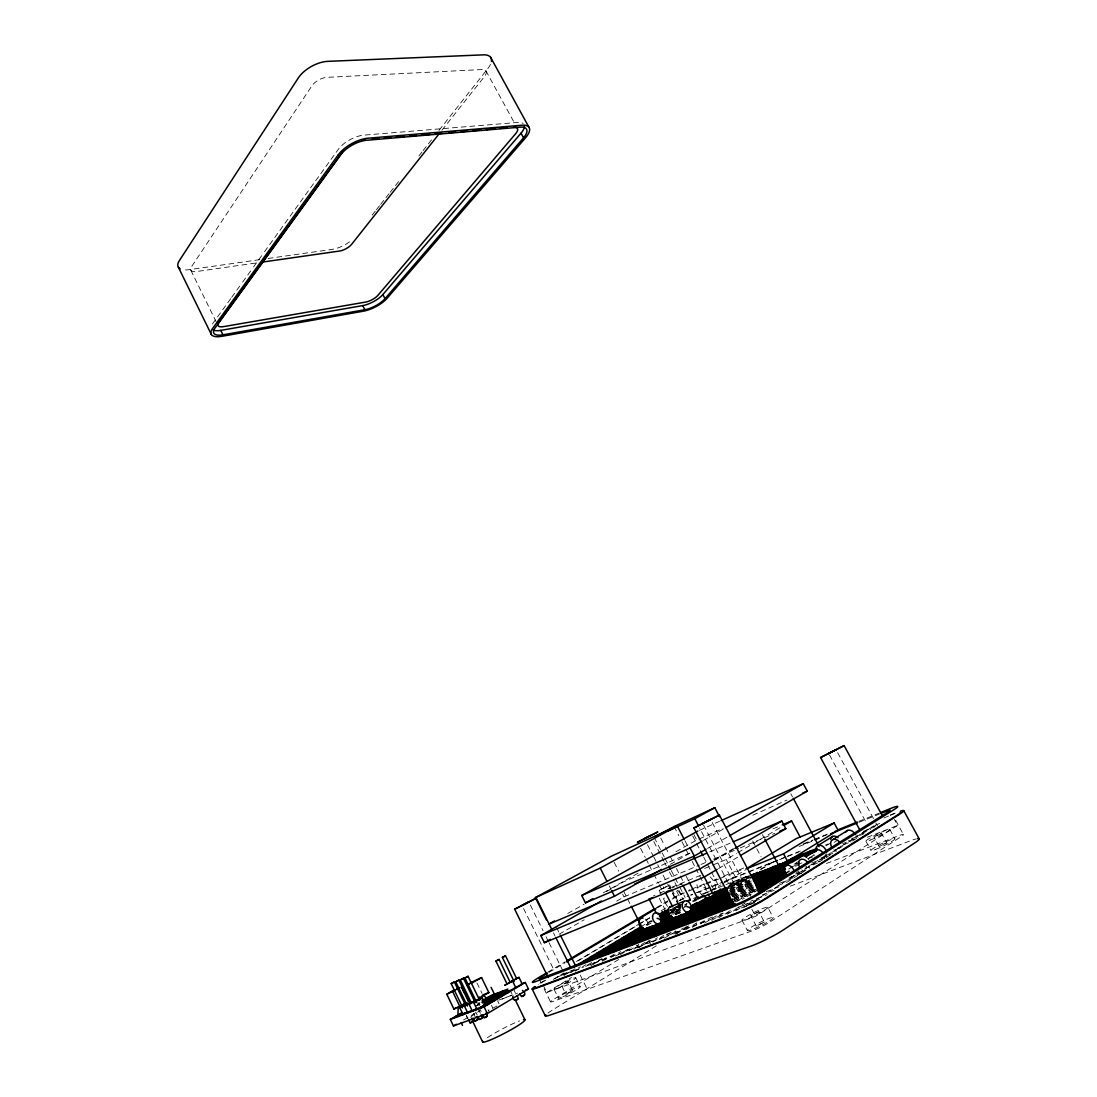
<?xml version="1.0" encoding="UTF-8"?>
<svg xmlns="http://www.w3.org/2000/svg" width="1097" height="1097" viewBox="0 0 1097 1097"><rect width="100%" height="100%" fill="white"/><g stroke="black" fill="none" stroke-linecap="round" stroke-linejoin="round"><path stroke-width="0.75" stroke-dasharray="5 3.75" d="M886.65 842.798L879.191 846.514L874.103 837.148L877.381 835.064L881.563 833.432L886.65 842.798L879.191 846.514M881.563 833.432L874.103 837.148M764.321 922.07L756.231 926.087L750.842 915.762L754.75 913.266L758.918 911.73L764.321 922.07L756.231 926.087M758.918 911.73L750.842 915.762M230.685 298.672L212.763 323.546A17.703 6.884 -25.2 0 0 211.502 325.905M231.673 297.287L241.628 283.465M242.629 282.094L252.584 268.271M253.585 266.886L263.541 253.064M264.528 251.693L338.219 149.439A20.541 9.283 -28.8 0 1 363.806 135.137L517.729 122.439A19.06 7.734 -31.1 0 1 523.104 123.481M372.144 215.108L375.325 211.077M376.394 209.733L379.576 205.701M380.632 204.344L384.882 198.968M385.938 197.625L389.133 193.593M390.189 192.249L394.44 186.86M395.496 185.516L398.691 181.485M418.862 155.925L422.043 151.893M423.113 150.55L427.35 145.161M428.42 143.817L431.601 139.785M439.033 130.365L487.877 68.494A21.913 9.914 -31.8 0 0 490.976 63.119M441.954 130.214L484.49 76.488A11.34 5.074 -31.7 0 0 482.159 69.536L327.016 77.338A12.218 6.088 -29.1 0 0 311.877 85.868L191.385 266.928A10.545 4.525 -24.9 0 0 196.363 271.549L257.013 262.869M664.261 891.299L657.089 894.055M671.858 891.258L668.923 885.54L659.283 890.476L667.237 906.191M659.16 890.435L664.206 887.487M564.557 974.822L563.378 974.986M870.072 829.551L870.84 828.975M681.004 884.648L681.84 884.059M543.289 985.367L546.8 992.483L755.572 916.352L897.607 825.424L894.329 819.432M678.508 906.191L670.761 910.181M670.157 909.879L670.966 909.372M746.056 906.149L773.481 888.899M774.811 888.049L873.802 825.78M817.608 862.928L801.948 869.921M830.264 854.947L820.158 861.323L805.404 867.041M852.506 840.933L857.347 837.875L842.592 843.689M727.297 914.24L745.329 902.941M735.936 910.647L752.569 900.212M796.436 872.663L799.014 871.045M711.679 920.438L724.212 912.608M718.754 917.791L731.301 909.948M700.572 923.893L710.294 917.86L715.834 915.762M737.362 901.021L757.026 888.789M788.674 869.112L792.377 866.808M799.727 862.228L794.845 865.272L799.027 863.627M826.082 845.842L830.895 842.853M704.685 923.043L717.219 915.241L722.813 913.143M746.947 896.715L757.479 890.161M795.64 866.383L799.343 864.079M809.133 857.977L813.988 854.961L811.19 856.058M834.255 842.318L837.875 840.069M685.57 929.858L696.664 922.988L692.646 924.497M734.222 899.705L756.148 886.115M692.33 927.322L707.551 918.888M734.455 901.186L756.587 887.446M795.27 863.435L798.904 861.172M673.64 933.986L683.321 928.007M733.783 896.852L755.298 883.551M656.253 945.875L552.847 1009.816A22.447 2.372 -27.5 0 0 547.842 1013.162M675.19 934.178L681.004 930.571A20.637 2.016 -26.9 0 1 689.259 925.882M676.081 934.096L689.958 925.511L684.651 927.514M734.003 898.265L755.723 884.826M659.215 939.718L670.267 932.916M730.821 895.646L754.475 881.083M664.316 938.154L679.386 929.488M732.289 896.235L754.887 882.303M618.694 959.505L554.424 998.86A11.601 1.152 -27.4 0 0 552.751 1001.534L752.268 930.791A13.644 1.591 -26.6 0 0 769.655 922.152L901.172 836.6A12.561 1.303 -26 0 0 899.005 835.612L824.012 864.422M637.686 947.877L649.369 940.732M638.797 947.698L651.179 940.102M730.273 891.655L753.31 877.545M647.847 943.653L657.473 937.729M730.451 892.958L753.694 878.697M652.797 942.117L663.836 935.343M730.643 894.288L754.078 879.876M761.181 869.386L774.153 861.46M629.184 950.633L638.783 944.778L634.217 946.492M729.93 889.105L751.39 876.009M633.956 949.179L644.954 942.446M730.095 890.366L746.988 880.041M611.098 957.407L620.669 951.593M740.118 878.958L728.257 886.17L751.363 877.024M615.691 956.022L631.173 947.643M746.207 876.53L728.408 887.377L750.156 878.793M748.703 875.845L730.396 886.993L699.557 827.837M620.34 954.596L624.467 952.073M625.852 951.236L632.681 947.068M751.157 874.816L728.559 888.597L752.103 879.328M760.07 869.523L774.509 860.72M590.817 965.648L594.917 963.152M596.288 962.33L603.076 958.216M675.382 914.432L680.305 911.456L670.13 915.419M546.8 992.483L571.619 977.441M593.532 964.167L602.294 958.86M675.313 914.637L681.155 911.1M602.088 960.149L608.876 956.036M602.445 961.287L614.745 953.828M734.085 881.357L728.106 884.991L749.457 876.517M575.157 971.188L586.017 964.647M681.086 907.301L669.047 914.555L680.565 910.044L674.477 913.732L680.044 912.882L679.687 904.71M684.651 905.148L687.024 903.709L684.171 904.833M698.775 896.619L692.92 900.157L695.8 899.019M692.481 901.076L695.292 899.389M703.698 894.302L707.894 891.765L696.101 869.002M591.64 962.522L584.879 966.608L753.447 903.366M679.619 909.386L674.778 912.306L673.229 909.262M684.418 906.492L686.818 905.039M698.679 897.881L692.769 901.446L697.13 899.732M706.921 892.903L709.306 891.45M710.76 890.956L720.825 884.868M722.265 884.004L745.288 870.099M590.556 964.482L601.65 958.751M713.928 889.873L716.327 888.419M562.706 974.931L568.095 971.695M680.359 904.23L670.089 910.4L679.921 906.52M564.091 975.329L574.91 968.816M646.777 925.58L651.673 922.646L646.106 924.812L652.167 921.165L646.64 923.331M670.939 911.045L681.58 904.641M570.961 972.449L580.436 966.745M670.596 912.43L681.333 905.957M697.843 896.016L693.071 898.882L695.923 897.757M553.231 979.388L564.023 972.916M640.579 926.965L651.453 920.452M544.222 980.718L539.834 983.351A22.365 1.933 -27.4 0 0 537.914 984.516M576.419 961.479L637.878 924.744M639.345 923.866L649.589 917.75M661.299 910.743L667.154 907.246M545.895 980.101L541.507 982.72A19.28 1.659 -27.4 0 0 538.38 984.667M578.105 960.835L649.835 917.942M548.953 972.367L565.092 962.768M657.501 907.85L667.771 901.734M718.59 868.509L737.595 857.251M463.606 1019.936L479.554 1010.488M547.705 972.216L565.284 961.781M656.143 907.822L667.854 900.856M479.924 1002.672L477.36 1004.18L481.926 1002.452M476.742 1005.496L479.334 1003.974M704.658 868.467L726.255 859.458L736.416 853.466M737.87 852.616L781.407 826.946M714.394 860.446L733.427 849.311M714.229 859.76L733.468 848.516M707.496 848.434L728.024 836.627M559.113 934.219L584.18 919.807M616.624 901.158L623.987 896.907L699.406 865.122M670.432 864.299L691.041 852.52M703.492 840.343L724.349 828.496M567.807 913.431L584.07 904.23M606.257 891.683L624.001 881.645L689.478 853.205M603.254 892.821L640.346 871.868M675.958 851.752L696.732 840.014L723.197 828.304M653.168 896.112L655.074 895.097M672.379 887.953L674.436 886.897M673.188 908.124L674.449 907.466M734.537 884.95L746.673 878.875M665.454 886.883L668.923 885.54M675.711 906.862L676.876 906.328M699.365 830.36L719.522 821.31M752.775 815.208L787.015 800.056M709.759 851.875L730.108 843.154M772.946 828.893L780.707 825.588M700.983 864.45L707.263 861.803M713.557 859.157L738.692 848.557M740.269 847.899L774.839 833.322M680.209 904.984L678.769 905.505M700.736 875.269L667.991 888.803A11.957 8.707 66.9 0 1 670.116 888.022M677.521 885.622L682.156 883.716M691.617 889.091L704.247 883.99M705.824 883.346L716.862 878.875M723.17 876.311L743.67 868.015M803.621 843.73L813.083 839.904M814.66 839.26L827.275 834.145M858.828 821.365L879.328 813.069M803.251 844.347L812.754 840.508M814.331 839.863L827.001 834.735M688.683 891.148L704.452 884.772M706.029 884.141L718.645 879.04M720.222 878.395L743.876 868.838M799.069 846.514L813.261 840.768M814.838 840.137L822.723 836.942M859.006 822.284L879.506 813.988M675.382 898.059L676.287 897.703M703.712 887.83L704.672 887.446L707.496 892.917M695.923 892.848L710.157 887.144M711.734 886.513L722.813 882.07M724.39 881.439L786.083 856.73M787.66 856.085L800.316 851.025M890.476 814.893L895.221 813M697.281 892.656L722.594 882.537M724.171 881.892L777.938 860.363M779.528 859.733L785.85 857.196M787.44 856.565L798.506 852.136M883.908 817.937L888.652 816.031M890.243 815.4L893.397 814.139A20.87 1.892 -26.2 0 1 896.852 812.85M701.888 894.165L725.09 884.936M726.036 884.552L750.115 874.981M825.383 845.047L828.139 843.95M875.283 825.191L879.739 823.422M863.394 831.307L875.2 826.617M675.971 906.862L680.167 905.203M861.885 833.281L869.304 830.347M727.476 887.048L738.418 882.728L726.255 859.458M851.533 838.752L863.353 834.09M692.961 901.761L696.074 900.541M671.158 911.209L679.66 907.863M679.016 909.262L676.753 910.14L674.257 907.905M669.403 913.143L680.826 908.659M683.719 907.521L686.612 906.383M730.287 889.228L751.514 880.891M794.05 864.175L796.82 863.092M807.927 858.732L813.563 856.524M843.867 844.608L851.286 841.701M671.981 912.43L672.68 912.156M728.888 891.107L753.186 881.59M837.751 848.461L845.17 845.554M730.177 890.97L752.501 882.235M790.772 867.247L801.934 862.873M835.42 849.764L840.206 847.899M867.302 837.285L897.607 825.424M730.643 891.779L752.268 883.332M831.595 852.342L839.013 849.435M675.629 914.596L680.044 912.882M730.506 893.219L752.652 884.593M820.954 857.964L832.788 853.356M730.684 894.549L753.049 885.869M811.739 863.051L825.013 857.895M732.179 895.413L754.805 886.65M732.385 896.784L753.858 888.488M733.92 897.689L755.655 889.31M795.49 873.966L799.891 872.28M801.386 871.704L807.31 869.414L787.591 881.851L775.771 886.362M733.057 899.362L755.394 890.778M790.498 877.298L801.674 873.006M734.154 899.115L756.094 890.695M788.976 878.066L800.796 873.527M734.373 900.582L750.924 894.247M779.473 883.318L792.747 878.231M734.606 902.063L744.301 898.374M766.145 891.683L780.886 886.074M762.319 894.809L774.125 890.339M756.971 898.553L767.297 894.645M756.532 898.909L764.54 895.879M790.197 886.198L910.428 840.796A24.299 2.688 -26 0 1 916.105 838.931M475.454 1006.264L480.047 1004.537M666.414 934.37L675.464 930.969M738.446 907.246L760.399 898.992M557.303 976.947L583.467 967.143M498.751 1000.135L517.537 993.114M259.742 259.66L189.123 269.684A20.363 8.845 -24.9 0 1 183.117 269.752M268.148 258.467L332.034 249.403A18.868 7.652 -27.6 0 0 350.793 240.901M568.26 981.65L561.458 985.147L565.887 994.17L569.823 992.511L572.703 990.66L568.26 981.65L561.486 985.243M572.675 990.564L565.887 994.17M485.93 70.811L514.932 123.865M895.646 820.295L903.475 834.611M889.763 829.332L894.864 838.711M837.655 752.72L875.049 821.461M875.859 822.956L877.49 825.945M829.483 754.942L865.999 822.188M865.931 841.234L871.004 850.6M856.716 834.94L858.101 837.477M825.575 854.494L826.96 857.1M790.814 793.762L792.432 796.779M762.429 834.639L764.006 837.614M752.72 841.001L761.044 856.784M767.804 907.301A14.439 1.563 -26.6 0 1 748.894 918.258A14.439 1.563 -26.6 0 1 747.976 915.693A14.439 1.563 -26.6 0 1 767.804 907.301L773.22 917.641A14.453 1.673 -26.6 0 1 754.338 928.679A14.453 1.673 -26.6 0 1 753.324 925.95A14.453 1.673 -26.6 0 1 773.22 917.641M712.227 822.517L752.24 898.992M753.022 900.486L754.599 903.489M751.925 909.358L755.572 916.352M703.479 825.026L744.191 903.009M741.97 920.177L747.345 930.503M693.866 834.529L696.732 840.014M692.673 835.914L695.827 841.989M696.609 843.497L699.763 849.572M703.712 857.155L710.815 870.799M711.596 872.321L719.481 887.487M711.459 885.156L714.284 890.599M684.898 840.672L687.97 846.596M674.093 826.521L678.81 835.626M681.95 841.687L689.026 855.345M692.166 861.419L695.32 867.494M686.132 876.188L688.463 880.713M660.764 838.094L664.672 845.677M665.454 847.186L669.376 854.769M670.157 856.291L673.284 862.352M676.41 868.426L679.537 874.487M680.318 876.009L684.24 883.592M654.196 837.422L664.261 856.976M665.043 858.485L668.142 864.505M671.241 870.511L674.34 876.53M675.108 878.039L678.988 885.567M679.756 887.062L685.186 897.593M653.826 841.605L663.973 861.323M664.755 862.832L666.304 865.876M669.431 871.937L674.12 881.042M674.902 882.55L678.015 888.625M678.796 890.147L683.486 899.238M676.657 891.217L681.086 899.855M669.581 884.922L671.117 887.898M671.885 889.393L680.318 905.807M672.598 892.697L680.044 907.15M647.504 844.786L652.962 855.413M653.743 856.922L659.201 867.549M663.095 875.132L666.99 882.715M667.771 884.223L671.666 891.82M672.447 893.328L677.905 903.955M663.424 886.787L664.042 887.98M640.579 848.296L645.242 857.401M646.023 858.91L648.354 863.462M649.136 864.985L653.017 872.568M653.798 874.076L658.461 883.181M659.242 884.703L662.341 890.764M659.27 898.32L665.084 909.674M614.155 862.283L618.694 871.224M623.631 891.203L630.501 904.737M648.821 940.815L652.633 948.329M622.616 894.192L623.987 896.907M609.246 885.869L610.741 888.831M556.563 927.5L559.621 933.643M580.203 975.068L587.073 988.877M553.464 932.861L554.959 935.878M575.706 977.701L580.121 986.587M530.317 904.998L543.042 930.695M546.032 936.742L548.281 941.281M549.035 942.789L563.241 971.503M523.571 908.494L554.218 970.557M554.012 989.206L558.414 998.147M190.837 270.26L217.329 324.163M539.134 978.73L541.274 983.077M544.112 988.863L550.529 1001.89M513.081 988.205L516.029 994.266M509.927 989.864L512.148 994.403M497.599 1000.766L499.053 1003.728M491.415 1005.25L492.786 1008.074M476.976 982.994L482.036 993.429M488.083 1009.802L489.44 1012.613M478.265 1002.727L479.54 1005.373M478.964 1007.156L481.912 1013.285M478.923 1010.282L480.39 1013.326M475.741 1011.955L477.209 1015.013M473.561 1013.518L475.563 1017.687M466.472 1015.397L467.925 1018.427M466.39 1015.987L467.733 1018.77M487.425 1037.666A23.942 2.427 -27.7 0 1 519.621 1020.882M496.968 1006.004A23.86 2.002 -27.6 0 1 488.59 1010.364M470.887 1017.509A23.86 2.002 -27.6 0 1 479.746 1010.886M502.165 999.148A23.86 2.002 -27.6 0 1 511.655 995.377M674.463 907.63A5.924 4.319 67.4 0 1 677.123 914.322M645.393 919.121A5.787 4.292 68 0 1 647.957 925.676M678.275 906.396A8.899 0.727 -26.9 0 1 676.657 907.082M678.878 910.03A11.957 8.707 66.9 0 1 671.967 910.112M667.552 906.492A11.957 8.707 66.9 0 1 664.165 897.963M677.192 890.27A11.957 8.707 66.9 0 1 682.06 897.84M702.629 895.536A12.273 8.762 66.3 0 1 696.965 884.607M710.061 876.832A12.273 8.762 66.3 0 1 715.655 890.613M676.52 914.212A11.423 0.987 -26.9 0 1 680.318 911.909M679.208 900.555A20.582 1.645 -26.9 0 1 688.491 896.016M690.603 895.07A20.582 1.645 -26.9 0 1 692.564 894.22M672.173 899.129A10.641 0.809 -26.9 0 1 684.61 892.807M673.037 897.949A17.73 1.358 -26.9 0 1 683.088 892.835M688.518 890.366A17.73 1.358 -26.9 0 1 690.04 889.736M679.482 900.664A17.744 1.412 -26.9 0 1 685.57 897.648M691.014 895.193A17.744 1.412 -26.9 0 1 692.536 894.562M803.1 870.826A6.801 4.703 55.6 0 1 801.729 869.866M809.106 865.272A6.801 4.703 55.6 0 1 809.38 868.399M819.843 861.762A6.719 4.703 55.2 0 1 817.059 860.226M814.248 855.948A6.719 4.703 55.2 0 1 813.933 854.357M824.45 855.633A6.719 4.703 55.2 0 1 824.711 858.732M794.009 875.461A6.719 4.594 56.1 0 1 791.019 877.312M808.585 866.822A6.651 4.607 55.7 0 1 806.336 867.686M807.858 858.457A6.651 4.607 55.7 0 1 808.818 859.911M826.466 854.042A6.568 4.607 55.2 0 1 821.694 857.018M840.686 846.102A6.5 4.607 54.8 0 1 837.683 847.981M836.558 851.217A6.651 4.703 54.8 0 1 833.802 849.722M851.19 841.989A6.568 4.703 54.4 0 1 848.447 840.521M855.838 835.914A6.568 4.703 54.4 0 1 856.14 837.491M569.864 971.202A12.341 1.083 -27.4 0 1 570.248 972.491M554.52 978.881A12.341 1.083 -27.4 0 1 565.298 973.176M743.848 907.425A14.426 1.481 -26.6 0 1 746.906 905.752M747.976 905.176A14.426 1.481 -26.6 0 1 750.197 904.051M751.308 903.503A14.426 1.481 -26.6 0 1 756.642 901.048M679.002 906.328A11.423 0.932 -26.9 0 1 676.547 907.438M674.463 908.316A11.423 0.932 -26.9 0 1 672.9 908.878M864.121 833.322A13.342 1.22 -26.2 0 1 872.389 827.138M873.418 826.631A13.342 1.22 -26.2 0 1 875.488 825.63M562.898 996.762A12.369 1.22 -27.4 0 0 580.231 986.902A12.369 1.22 -27.4 0 0 564.708 993.457A12.369 1.22 -27.4 0 0 562.898 996.762M558.469 987.78A12.355 1.152 -27.4 0 0 575.802 977.989A12.355 1.152 -27.4 0 0 560.348 984.599A12.355 1.152 -27.4 0 0 558.469 987.78M875.625 849.421A13.37 1.399 -26.1 0 0 894.864 839.109A13.37 1.399 -26.1 0 0 878.34 845.458A13.37 1.399 -26.1 0 0 875.625 849.421M870.511 839.987A13.356 1.303 -26.1 0 0 889.749 829.716A13.356 1.303 -26.1 0 0 873.294 836.161A13.356 1.303 -26.1 0 0 870.511 839.987"/><path stroke-width="1.5" d="M520.047 993.594C520.622 1000.053 528.658 993.909 522.446 990.44M457.833 1015.657L458.258 1007.087M515.782 987.684L512.587 981.129L511.188 981.376L519.004 977.358L522.186 983.995L507.925 991.839L508.761 991.112M512.889 995.925C511.764 1003.097 521.637 1000.094 516.769 995.774M519.004 977.358L504.716 985.271L512.587 981.129M784.712 876.558L784.972 873.774L789.127 871.183M504.126 956.653L505.511 955.802L516.55 978.387M548.253 977.523L514.671 909.18L536.241 898.141L551.969 929.845M514.164 981.541L502.385 957.434L503.784 956.598M487.329 1016.192C479.677 1019.003 491.127 1017.289 485.848 1013.121M495.926 961.082L499.066 959.477L495.926 961.082L506.979 983.817M482.598 1017.906C475.495 1021.184 485.779 1018.153 481.13 1014.862M477.908 1019.607C470.832 1022.87 481.076 1019.853 476.441 1016.576M471.806 1018.263C478.443 1021.005 465.8 1024.749 471.957 1021.814M484.175 1005.113C486.328 1005.03 475.166 1010.68 477.826 1008.376M477.593 1008.458L472.272 1010.762M476.907 1009.144L473.698 1002.493L476.633 1000.464M474.219 999.916L475.467 999.792M471.902 1010.762L467.953 1012.229M472.231 1010.899L469.036 1004.262L471.984 1002.233M468.501 1001.698L461.439 986.628L464.209 992.771M468.282 1011.941L463.359 1013.943M467.596 1012.627L464.415 1006.031L466.801 1004.372M462.989 1014.341L459.835 1007.773L463.455 1005.483M467.075 1002.535L453.939 1009.185L455.694 1007.773M464.936 977.989L468.09 976.371L464.936 977.989L476.742 1002.548M460.301 979.909L463.469 978.25L460.301 979.909L471.326 1002.809M458.807 980.142L455.735 981.774L458.889 980.128L469.859 1002.905M462.111 1006.319L451.196 983.625L454.35 981.98L465.265 1004.66M453.939 1009.185L446.808 994.293L453.582 990.152M882.413 815.88L844.114 745.631L820.597 757.52L859.445 829.263M451.196 983.625L454.35 981.98M820.597 757.52L844.114 745.631M343.718 150.234L218.728 322.518A10.627 4.127 -25.2 0 0 223.486 326.645L365.726 302.059A9.832 3.565 -27.5 0 0 377.848 295.408L515.7 133.642A11.436 4.635 -31.1 0 0 513.67 127.238M439.828 132.902L351.575 244.398A9.763 3.908 -27.5 0 1 339.549 251.035L262.06 262.142M213.188 330.005A17.703 6.884 -25.2 0 0 220.758 330.375L362.737 305.597A16.386 5.951 -27.5 0 0 382.88 294.545L521.034 133.162A19.06 7.734 -31.1 0 0 524.421 126.224M385.02 298.686L523.571 137.797A19.06 7.679 -31.1 0 0 520.307 127.142L366.508 140.279A20.555 9.215 -28.8 0 0 340.893 154.581L214.985 328.072A17.717 6.829 -25.2 0 0 222.952 334.832L364.862 309.724A16.4 5.896 -27.5 0 0 385.02 298.686L382.88 294.545M760.331 893.068L719.413 815.085L693.962 827.947L734.551 905.93M521.624 996.597L523.296 995.5M693.962 827.947L719.413 815.085M470.037 982.953L481.569 977.592L488.837 992.579L478.429 998.489M481.569 977.592L471.148 983.419M468.625 983.79L466.897 985.12L469.516 984.174M786.384 873.802L757.945 891.559L770.78 886.637M801.221 867.124L803.991 865.396M721.223 911.045L723.951 909.358L717.081 911.964L733.139 901.995M725.295 908.522L733.358 903.517M784.945 871.429L757.026 888.789L780.995 879.561M734.921 904.216L730.89 906.725L735.086 905.135M785.658 872.609L757.479 890.161L775.922 883.085M710.294 914.541L730.3 902.145M784.78 868.371L756.148 886.115L786.7 874.282M832.952 839.507L847.638 830.402M785.479 869.51L756.587 887.446L787.44 875.516M806.117 856.688L816.799 850.065M803.69 853.672L755.298 883.551L785.246 871.882M818.129 845.43L832.801 836.353M703.575 917.078L732.7 899.06M785.301 866.52L755.723 884.826L785.959 873.075M810.395 850.998L792.528 862.064L753.31 877.545L765.144 870.291M789.292 859.664L754.475 881.083L785.205 869.043M751.226 875.79L787.564 861.378L838.081 830.251L834.159 822.983L796.312 838.547L747.222 868.18M686.297 924.593L729.738 897.812L615.856 941.802M797.053 856.304L754.887 882.303L784.533 870.716M664.727 931.806L729.052 892.409L692.138 906.821L703.108 900.171M773.933 866.287L753.694 878.697L786.522 865.78M677.411 927.006L729.395 895.056L691.809 909.66M780.378 863.723L754.078 879.876L784.52 867.933M726.296 890.695L691.645 911.113L689.807 907.562L686.832 906.602M751.088 875.543L753.968 873.774M652.304 936.523L727.503 890.586M757.355 872.348L752.556 875.283L816.607 849.873M654.443 936.646L727.654 891.861M750.554 877.861L761.222 871.333M631.447 945.038L634.121 943.406L589.61 960.286M635.451 942.597L682.005 914.295M622.109 938.058L729.56 896.427L683.842 924.565L671.035 929.42L729.217 893.712L691.974 908.234L710.335 897.072L704.315 899.43L706.729 897.963M711.542 896.331L722.32 889.777M640.127 941.144L727.215 888.104M745.782 869.057L783.56 853.809L834.159 822.983M727.352 889.338L646.174 938.84L635.629 942.844M613.813 951.716L671.679 916.681M619.627 949.508L672.584 917.407M697.157 902.502L692.303 905.45L727.325 891.724M625.509 947.287L676.273 916.461M599.36 956.584L646.915 927.911M660.517 919.711L669.047 914.555L660.559 917.887M605.009 954.445L652.619 925.69M689.245 882.221L697.802 898.786L703.561 895.303M608.053 953.896L658.378 923.455M670.788 915.954L662.135 921.192L672.365 917.215M639.99 928.487L582.726 962.892L577.296 964.962M659.379 916.831L668.909 911.113M585.565 962.412L643.075 927.801M661.354 916.804L668.553 912.485M591.105 960.314L643.747 928.611M660.942 918.244L669.403 913.143L660.984 916.461M573.32 967.335L640.579 926.965M659.448 915.652L668.964 909.948M461.398 1012.929L450.332 1019.442L453.445 1025.956L487.356 1013.573L528.493 989.014L525.285 982.473L522.199 983.639M547.485 973.231L543.084 975.85A11.56 0.946 -27.4 0 0 541.301 978.263L738.089 903.599A13.603 1.316 -26.7 0 0 755.408 894.96L887.802 812.15A12.52 1.083 -26.2 0 0 885.814 811.437L881.083 813.343M566.559 961.904L656.033 908.714M450.332 1019.442L484.106 1006.84L525.285 982.473M601.348 901.048L540.821 935.522L544.359 942.693L703.972 877.175L717.123 869.373M740.516 855.523L785.836 828.688L781.75 821.022L733.235 841.81M453.445 1025.956L456.352 1024.241M546.237 973.094L538.915 977.441A19.266 1.591 -27.4 0 0 535.857 981.513L732.426 907.15A22.667 2.208 -26.7 0 0 761.4 892.684L893.808 809.737A20.857 1.796 -26.2 0 0 890.366 808.585L880.905 812.424M566.751 960.903L654.676 908.7M466.993 1013.23L470.407 1011.201M481.528 996.254L484.682 1002.781L507.911 989.083L490.99 995.541L482.036 1000.807M471.641 1011.489L476.208 1008.801M483.708 1004.372L507.458 990.344M476.331 1009.747L507.075 991.578L483.763 1000.409L494.007 994.389M481.062 1007.978L509.269 991.29M514.424 988.232L517.002 986.724M453.294 1018.331L461.768 1013.354M457.819 1016.645L462.372 1013.971M481.926 1002.452L498.6 992.634M462.386 1014.944L466.938 1012.257L454.857 1016.782M482.639 1003.001L503.235 990.865M784.314 825.246L791.568 820.967L800.234 837.203M540.821 935.522L699.749 869.03L712.927 861.31M734.894 848.447L781.75 821.022M697.815 831.06L581.725 895.467L585.455 902.886L694.291 856.03L706.029 849.284M729.491 835.791L807.255 791.102L803.265 783.683L721.072 820.611M544.359 942.693L550.269 939.306M446.808 994.293L459.917 987.643M554.492 920.945L548.582 924.291L614.498 896.235L661.601 869.345M581.725 895.467L690.095 847.954L702.011 841.18M725.83 827.659L803.265 783.683M467.034 1004.29L459.835 1007.773M476.317 1000.738L469.036 1004.262M585.455 902.886L592.874 898.69M690.26 907.219L707.798 897.497M715.107 893.452L720.948 890.216M667.73 831.197L694.812 818.732L714.819 807.721L719.522 816.689M655.608 836.641L674.093 826.521L714.819 807.721M546.375 919.848L535.35 897.634L600.251 868.097L677.206 825.863L684.13 839.191M535.35 897.634L611.125 856.318L677.206 825.863M516.084 999.765L518.237 998.791M472.67 1001.972L464.415 1006.031M691.974 908.234L710.335 898.388L708.209 894.288M477.332 1000.19L481.679 998.284L473.698 1002.493M671.487 915.227L662.547 919.697L662.163 911.648M644.419 929.42L648.903 927.171M660.86 921.192L668.32 917.449L664.823 910.592M464.484 1004.962L467.034 1003.796M469.077 1003.207L470.928 1002.329M473.698 1001.438L476.756 1000.107M457.298 988.287L458.903 987.547M655.704 836.723L660.216 834.652M523.694 995.308L524.654 994.952M472.354 1021.622L473.26 1021.293M802.579 793.172L807.255 791.102M652.592 897.579L649.849 898.704M670.061 890.394L666.51 891.751M634.628 884.072L706.633 853.219M782.257 824.93L791.568 820.967M779.542 831.334L785.836 828.688M520.705 984.393L522.199 983.886M838.314 829.675L857.251 822.01M834.913 831.54L838.081 830.251M830.607 833.761L857.429 822.915M669.897 906.931L684.089 901.281M790.484 858.924L817.169 848.31L805.239 855.701L816.209 851.354A6.568 4.607 55.2 0 1 820.035 845.211A6.568 4.607 55.2 0 1 826.521 852.575M687.243 900.884L690.356 899.636L682.896 885.169M752.926 876.407L798.479 858.375M697.802 898.786L725.926 887.665M664.549 912.581L668.704 910.949M714.791 893.15L727.27 888.227M660.01 915.597L668.347 912.306M716.355 893.411L727.023 889.201M711.857 896.468L727.174 890.449M657.076 918.285L659.928 919.245L661.697 922.714M662.958 918.23L668.69 915.995L662.547 919.697L671.241 916.31M634.477 930.64L642.773 927.404M628.32 934.329L643.582 928.405M609.562 945.587L729.916 899.225L696.938 919.601L715.724 912.471M482.749 994.924L488.837 992.579M603.213 949.399L732.796 899.636M596.809 953.238L733.015 901.103M590.351 957.119L733.235 902.598M759.851 892.437L764.156 890.791M487.109 997.817L507.171 990.18M583.851 961.027L734.853 903.585M505.415 955.83L502.385 957.434M584.098 962.371L588.225 960.807M647.71 938.264L669.458 930.023M685.145 924.072L695.621 920.095M725.336 908.837L729.491 907.26M483.462 1001.876L508.446 992.428M484.682 1002.781L501.919 996.295M484.38 1004.303L495.337 1000.203M525.367 990.18L528.493 989.014M480.911 1007.046L488.7 1004.125M514.63 909.317L536.241 898.141M455.735 981.774L467.432 1006.086M361.722 140.169L365.136 139.881M371.965 139.292L378.794 138.716M383.909 138.277L390.738 137.701M395.866 137.262L404.395 136.535M409.524 136.097L416.353 135.521M421.481 135.082L430.01 134.355M435.139 133.916L441.968 133.34M448.796 132.764L455.625 132.175M460.74 131.736L467.569 131.16M472.697 130.721L481.226 129.995M486.355 129.556L494.884 128.829M500.013 128.404L506.841 127.814M479.416 1019.593L477.949 1016.535M474.74 1021.28L473.273 1018.249M470.106 1022.966L468.652 1019.936M464.278 1003.577L466.924 1005.332M483.667 995.432L489.372 1001.026M490.688 57.442L528.987 127.293M903.791 810.752L919.231 838.917M521.034 133.162L523.571 137.797M793.241 798.287L819.116 846.623M783.56 853.809L787.564 861.378M764.787 839.109L784.506 876.407M694.812 818.732L697.966 824.807M700.558 851.08L702.916 855.633M720.276 889.009L722.635 893.561M714.997 891.957L716.41 894.686M690.095 847.954L694.291 856.03M693.729 856.688L699.255 867.329M703.986 876.462L722.128 911.429M699.749 869.03L703.972 877.175M668.909 865.999L670.459 869.016M665.317 892.396L672.653 906.671M362.737 305.597L364.862 309.724M648.985 898.8L656.267 913.088M631.269 906.245L644.241 931.792M600.251 868.097L606.998 881.426M611.495 890.311L614.498 896.235M560.375 935.165L575.637 965.867M555.713 937.387L570.687 967.568M220.758 330.375L222.952 334.832M178.358 267.174L211.351 334.503M532.155 989L545.291 1015.808M499.066 959.477L510.132 982.158M515.233 999.82L524.887 1019.634M491.113 987.382L496.159 997.79M484.106 1006.84L487.356 1013.573M468.09 976.371L479.197 999.34M482.653 1014.821L484.134 1017.879M463.469 978.25L475.248 1002.658M472.354 1020.58L482.707 1042.095M461.275 1005.318L462.523 1007.924M452.759 991.743L459.945 1006.703M461.179 1022.651L462.523 1025.448M479.403 997.063L479.663 1000.053M523.488 1019.675A23.942 2.427 -27.7 0 1 506.17 1032.4A23.942 2.427 -27.7 0 1 482.899 1041.286M676.163 916.694A5.924 4.319 67.4 0 1 668.553 913.732A5.924 4.319 67.4 0 1 672.118 906.52M646.983 928.007A5.787 4.292 68 0 1 639.482 925.141A5.787 4.292 68 0 1 643.089 918.052M690.356 899.636A8.899 0.727 -26.9 0 1 687.942 901.432M715.011 893.287A12.273 8.762 66.3 0 1 702.629 895.536M668.526 909.427A8.776 0.699 -27 0 1 657.898 914.459M545.908 1014.794A22.447 2.372 -27.5 0 0 549.57 1015.232L749.854 946.492A26.424 3.291 -26.6 0 0 783.724 929.68L914.871 842.839A24.299 2.688 -26 0 0 917.421 838.643M900.802 810.985A24.216 2.194 -26.2 0 1 899.307 814.427L767.118 898.059A26.314 2.674 -26.6 0 1 733.413 914.857L536.31 988.191A22.365 1.933 -27.4 0 1 534.788 986.573M535.473 986.82A19.28 1.659 -27.4 0 0 538.49 986.889L735.689 913.431A22.694 2.304 -26.6 0 0 764.691 898.964L896.893 815.386A20.87 1.892 -26.2 0 0 900.102 811.999M799.562 867.124A6.801 4.703 55.6 0 1 800.275 859.719A6.801 4.703 55.6 0 1 807.461 862.173M814.399 851.574A6.719 4.703 55.2 0 1 822.819 852.575M786.933 875.584A6.719 4.594 56.1 0 1 785.479 865.547A6.719 4.594 56.1 0 1 794.146 871.073M799.603 857.429A6.651 4.607 55.7 0 1 806.679 857.223M830.635 839.246A6.5 4.607 54.8 0 1 838.094 837.697M831.649 847.062A6.651 4.703 54.8 0 1 832.417 839.781A6.651 4.703 54.8 0 1 839.562 842.112M845.842 832.047A6.568 4.703 54.4 0 1 850.271 830.278A6.568 4.703 54.4 0 1 855.18 834.364M491.401 61.473A21.913 9.914 -31.8 0 0 483.407 54.85L327.674 61.363A23.585 11.889 -29.1 0 0 298.315 77.942L179.318 260.675A20.363 8.845 -24.9 0 0 180.182 268.82M528.823 901.981L522.076 905.478L528.823 901.981M836.024 749.731L828.674 753.447L836.024 749.731M338.274 154.828L212.585 328.483A20.555 7.926 -25.2 0 0 221.868 336.313L363.656 311.137A19.033 6.843 -27.5 0 0 387.022 298.343L525.682 137.605A22.118 8.899 -31.1 0 0 521.939 125.223L368.03 138.208A23.846 10.696 -28.8 0 0 338.274 154.828M710.65 819.514L702.697 823.532L710.65 819.514M657.638 832.02L637.467 842.222L657.638 832.02M650.699 835.53L644.392 838.725L650.699 835.53M682.252 904.449A5.992 4.333 67.1 0 0 688.505 912.32A5.992 4.333 67.1 0 0 689.711 903.037A5.992 4.333 67.1 0 0 682.252 904.449M652.564 916.201A5.855 4.306 67.7 0 0 658.68 923.88A5.855 4.306 67.7 0 0 659.955 914.775A5.855 4.306 67.7 0 0 652.564 916.201"/></g></svg>
